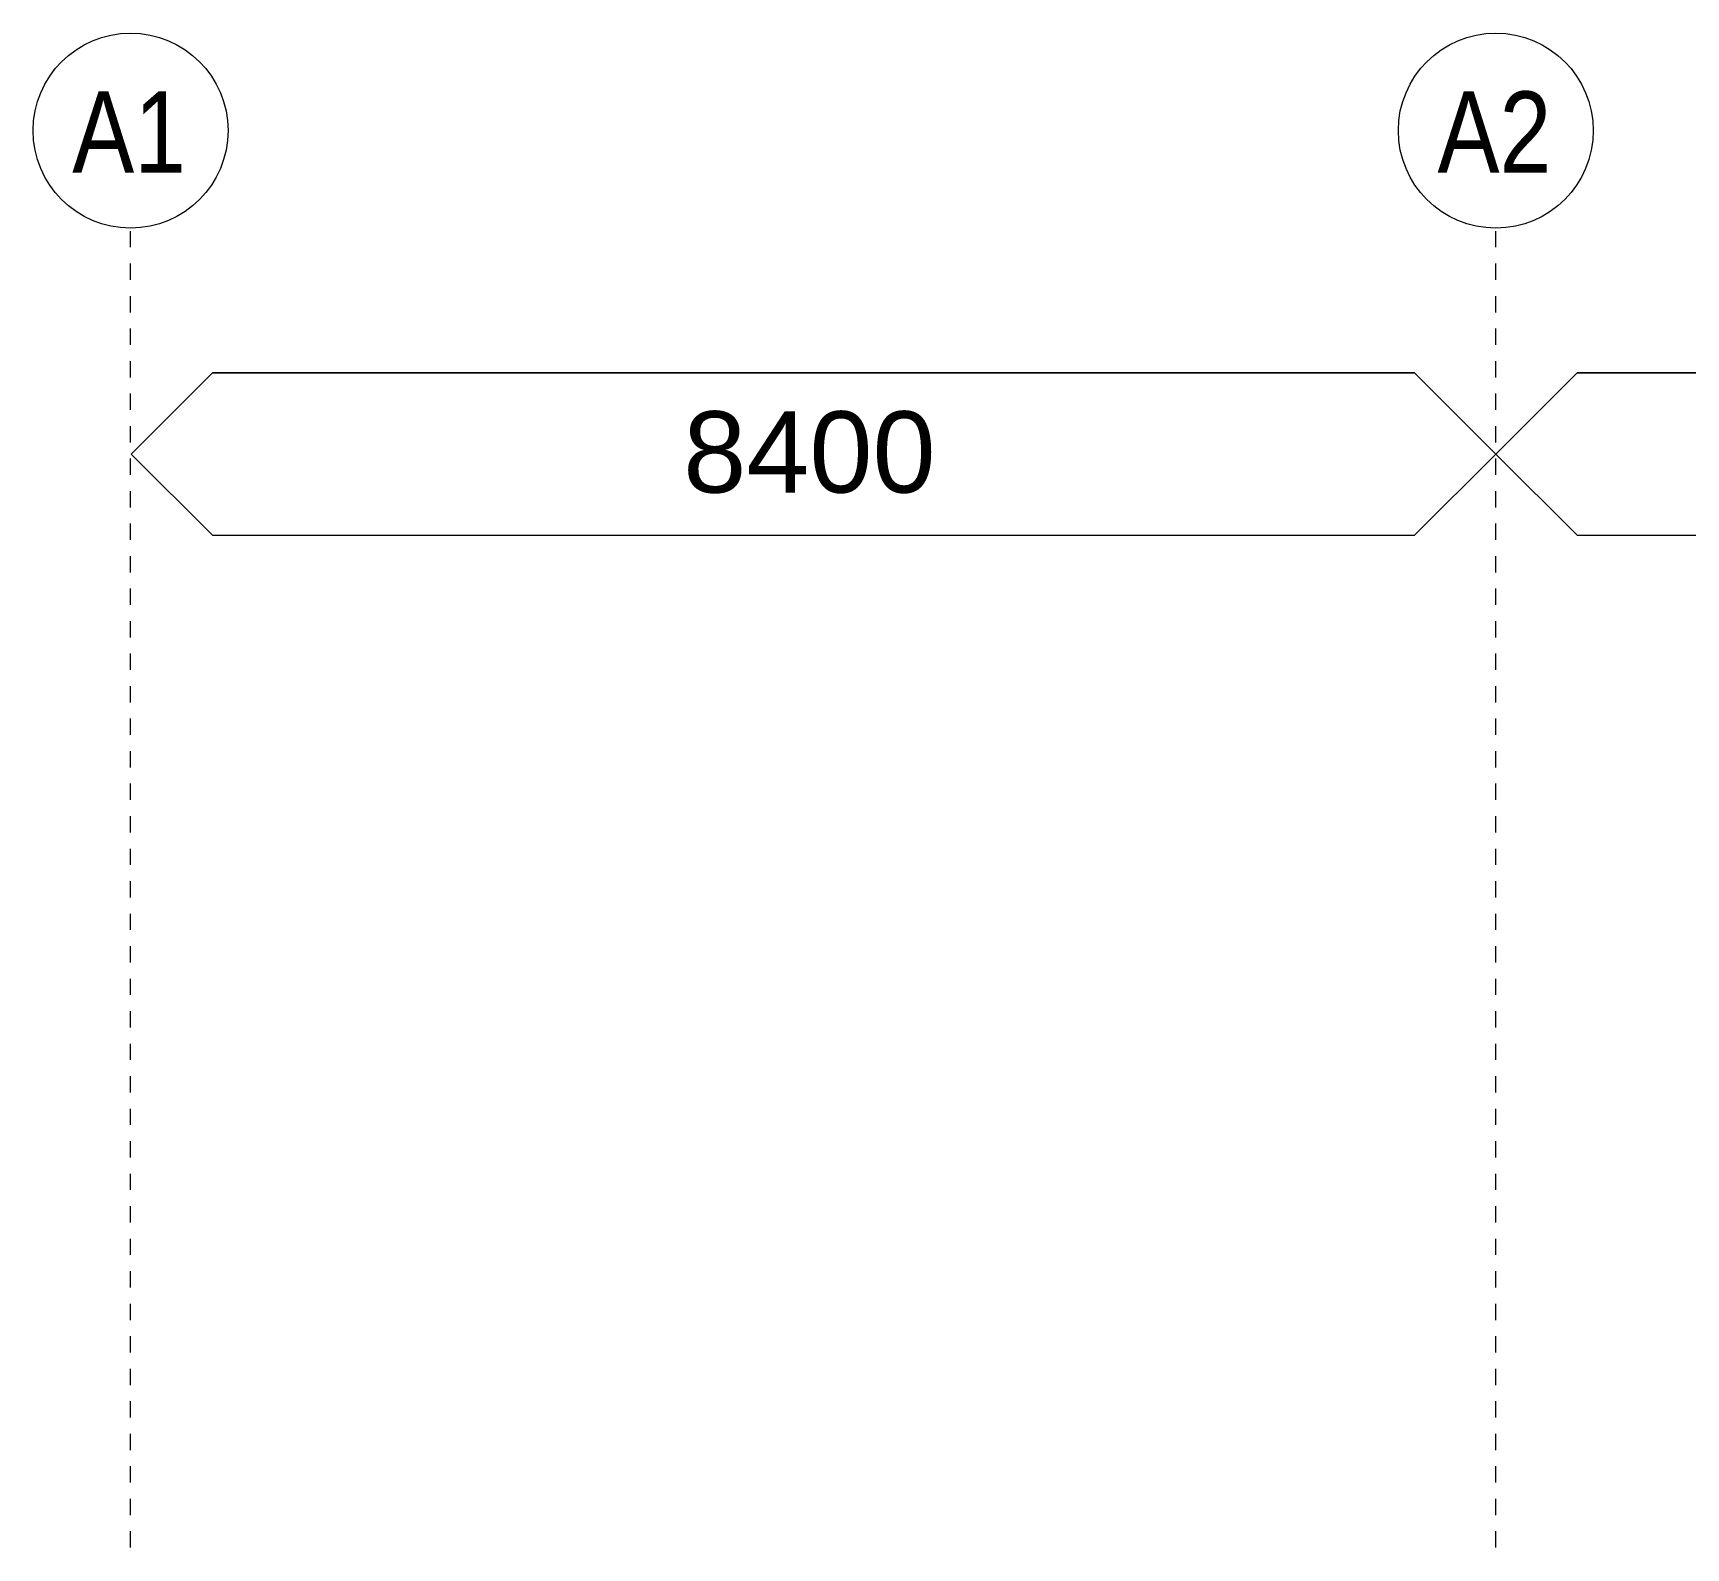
# Model space of a CAD drawing. Header units: metres. Extents: x -2362 to -2010, y -1 to 30.
# Drawn here: x -2264.62 to -2254.44, y 18.02 to 27.34 of the extents above; entities that cross this region are included whole.
import ezdxf

# ---------------------------------------------------------------- set-up
doc = ezdxf.new("R2010")
doc.units = ezdxf.units.M
doc.linetypes.add('Grid Line', pattern=[0.021, 0.012, -0.003, 0.003, -0.003])
for name, color, linetype, lineweight in [('A-ANNO-NOTE', 131, 'Continuous', 5), ('A-DETL-GENF', 92, 'Continuous', 5), ('S-GRID', 1, 'Continuous', 5), ('S-GRID-IDEN', 1, 'Continuous', 5)]:
    doc.layers.add(name, color=color, linetype=linetype, lineweight=lineweight)
doc.styles.add('Arial', font='arial.ttf', dxfattribs={"height": 0.5})
doc.styles.add('Arial Narrow', font='ARIALN.TTF', dxfattribs={"height": 0.5})

# ---------------------------------------------------------------- blocks, each defined once
blk = doc.blocks.new('Dimension - Grids _2D_ - 1-200-1063977-SOUTH EAST - PART A')
at = {"layer": 'A-DETL-GENF'}
for p, q in [((-1022.751, 25.253), (-1023.251, 24.753)), ((-1023.251, 24.753), (-1022.751, 25.253)), ((-1015.351, 25.253), (-1022.751, 25.253)), ((-1022.751, 25.253), (-1015.351, 25.253)), ((-1014.851, 24.753), (-1015.351, 25.253)), ((-1014.851, 24.753), (-1015.351, 25.253)), ((-1023.251, 24.753), (-1022.751, 24.253)), ((-1023.251, 24.753), (-1022.751, 24.253)), ((-1015.351, 24.253), (-1014.851, 24.753)), ((-1014.851, 24.753), (-1015.351, 24.253)), ((-1022.751, 24.253), (-1015.351, 24.253)), ((-1022.751, 24.253), (-1015.351, 24.253))]:
    blk.add_line(p, q, dxfattribs=at)
blk = doc.blocks.new('Dimension - Grids _2D_ - 1-200-1063973-SOUTH EAST - PART A')
at = {"layer": 'A-DETL-GENF'}
for p, q in [((-1014.351, 25.253), (-1014.851, 24.753)), ((-1014.851, 24.753), (-1014.351, 25.253)), ((-1004.951, 25.253), (-1014.351, 25.253)), ((-1014.351, 25.253), (-1004.951, 25.253)), ((-1004.451, 24.753), (-1004.951, 25.253)), ((-1004.451, 24.753), (-1004.951, 25.253)), ((-1014.851, 24.753), (-1014.351, 24.253)), ((-1014.851, 24.753), (-1014.351, 24.253)), ((-1004.951, 24.253), (-1004.451, 24.753)), ((-1004.451, 24.753), (-1004.951, 24.253)), ((-1014.351, 24.253), (-1004.951, 24.253)), ((-1014.351, 24.253), (-1004.951, 24.253))]:
    blk.add_line(p, q, dxfattribs=at)
blk = doc.blocks.new('Grid - A1-3055139-SOUTH EAST - PART A')
at = {"layer": 'S-GRID-IDEN'}
blk.add_circle((-1014.851, 26.743), 0.6, dxfattribs=at)

msp = doc.modelspace()

# ---------------------------------------------------------------- linework, layer by layer
at = {"layer": 'S-GRID', "linetype": 'Grid Line'}
for p, q in [((-2264.019, 0.225), (-2264.019, 26.143)), ((-2255.615, 0.225), (-2255.615, 26.143))]:
    msp.add_line(p, q, dxfattribs=at)

# ---------------------------------------------------------------- block references
at = {"layer": 'A-DETL-GENF'}
for name in ['Dimension - Grids _2D_ - 1-200-1063977-SOUTH EAST - PART A', 'Dimension - Grids _2D_ - 1-200-1063973-SOUTH EAST - PART A']:
    msp.add_blockref(name, (-1240.764, 0), dxfattribs=at)
at = {"layer": 'S-GRID-IDEN'}
for p in [(-1249.168, 0), (-1240.764, 0)]:
    msp.add_blockref('Grid - A1-3055139-SOUTH EAST - PART A', p, dxfattribs=at)

# ---------------------------------------------------------------- texts
at = {"layer": 'A-ANNO-NOTE', "insert": (-2260.617, 25.016), "char_height": 0.5, "width": 1.85991, "attachment_point": 1, "style": 'Arial'}
msp.add_mtext('8400', dxfattribs=at)
at = {"layer": 'S-GRID-IDEN', "char_height": 0.5, "width": 0.84979, "attachment_point": 1, "style": 'Arial Narrow'}
for s, insert in [('A1', (-2264.378, 26.984)), ('A2', (-2255.974, 26.984))]:
    msp.add_mtext(s, dxfattribs=dict(at, insert=insert))

doc.saveas('drawing.dxf')
